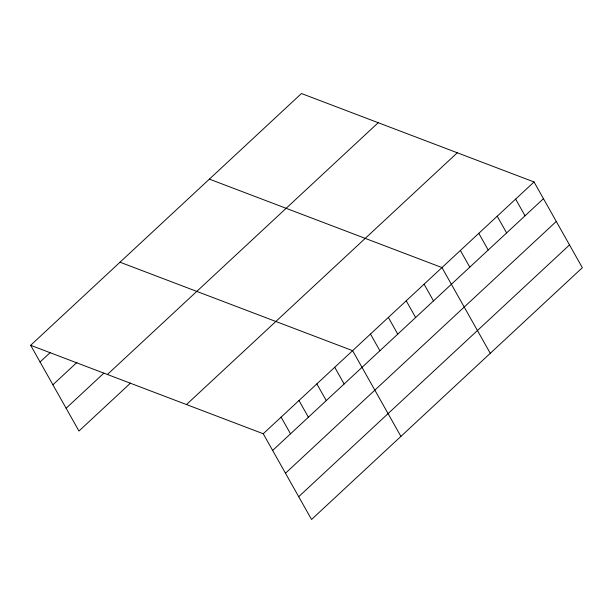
<?xml version="1.0" encoding="UTF-8"?>
<svg xmlns="http://www.w3.org/2000/svg" width="613" height="613" viewBox="0 0 613 613"><rect width="100%" height="100%" fill="white"/><g stroke="black" fill="none" stroke-linecap="round" stroke-linejoin="round"><path stroke-width="0.92" d="M30.65 345.295L301.458 93.521L534.046 181.969L582.35 267.705L311.542 519.479L263.238 433.751L30.65 345.295L78.954 431.031L130.515 383.094M40.06 361.999L50.373 352.414M52.894 384.78L76.954 362.406M66.12 408.25L103.926 373.095M107.405 374.489L378.213 122.707M186.482 404.557L457.29 152.783M263.238 433.751L534.046 181.969M272.647 450.448L543.455 198.673M285.482 473.228L556.29 221.454M298.707 496.699L569.515 244.924M209.385 179.126L441.965 267.575L490.277 353.303M120.018 262.211L352.598 350.659L400.91 436.395M515.625 199.095L525.034 215.791M497.212 216.213L506.622 232.909M478.799 233.331L488.209 250.035M460.386 250.456L469.796 267.153M424.096 284.194L433.506 300.891M406.22 300.807L415.629 317.511M388.351 317.427L397.76 334.131M370.474 334.047L379.884 350.743M334.729 367.279L344.138 383.976M316.852 383.899L326.262 400.595M298.983 400.511L308.393 417.215M281.106 417.131L290.516 433.828"/></g></svg>
